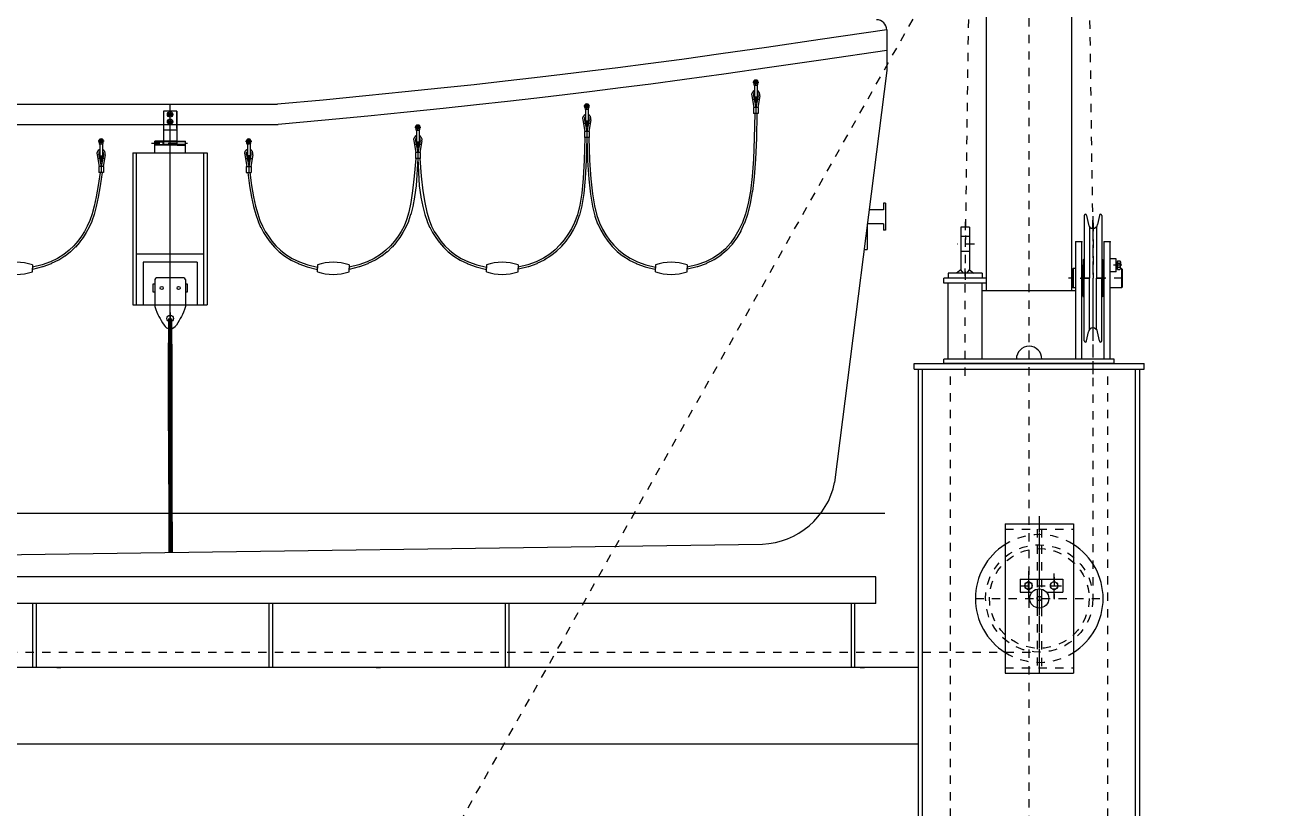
# Model space of a CAD drawing. Header units: millimetres. Extents: x -4 to 3776, y -4 to 4079.
# Drawn here: x 328.24 to 343.21, y 512.28 to 521.71 of the extents above; entities that cross this region are included whole.
import ezdxf
from ezdxf import colors
from ezdxf.entities.mleader import LeaderData, LeaderLine
from ezdxf.math import Vec2, Vec3

# ---------------------------------------------------------------- set-up
doc = ezdxf.new("R2010")
doc.units = ezdxf.units.MM
for name, pattern in [('ACAD_ISO02W100', [15, 12, -3]), ('ACAD_ISO04W100', [30, 24, -3, 0, -3]), ('CEN1', [2, 1, -0.4, 0.2, -0.4]), ('CENTER', [2, 1.25, -0.25, 0.25, -0.25]), ('DASHED', [0.75, 0.5, -0.25])]:
    doc.linetypes.add(name, pattern=pattern)
for name, color, linetype in [('01-equipment', 3, 'Continuous'), ('03-input', 3, 'Continuous'), ('05-center', 6, 'CEN1'), ('06-text', 2, 'Continuous'), ('BK_kedu', 255, 'Continuous')]:
    doc.layers.add(name, color=color, linetype=linetype)
doc.styles.get("Standard").update_dxf_attribs({"font": 'arial.ttf'})

# ---------------------------------------------------------------- blocks, each defined once
blk = doc.blocks.new('GB5783$BOLTS$12X60-2')
at = {"layer": '03-input', "color": 3, "linetype": 'Continuous'}
blk.add_lwpolyline([(-8.7, 5), (-8.7, -5), (0, -10), (8.7, -5), (8.7, 5), (0, 10)], close=True, dxfattribs=at)
blk.add_circle((0, 0), 8.67, dxfattribs=at)
blk = doc.blocks.new('A$C287012DC')
at = {"layer": '03-input', "color": 3, "linetype": 'Continuous'}
for p, q in [((70, 370.8), (70, 20.8)), ((70, 370.8), (230, 370.8)), ((230, 370.8), (230, 20.8)), ((105, 240.8), (205, 240.8)), ((105, 240.8), (105, 210.8)), ((205, 240.8), (205, 210.8)), ((105, 210.8), (133.2, 210.8)), ((125, 219.2), (125, 232.3)), ((145, 217.7), (145, 173.8)), ((155, 217.7), (155, 173.8)), ((166.8, 210.8), (205, 210.8)), ((178.4, 225.8), (191.6, 225.8)), ((70, 20.8), (230, 20.8)), ((70, 20.8), (230, 20.8))]:
    blk.add_line(p, q, dxfattribs=at)
at = {"layer": '03-input', "color": 3, "linetype": 'DASHED'}
for p, q in [((70, 358.8), (230, 358.8)), ((145, 358.8), (145, 217.7)), ((155, 358.8), (155, 217.7)), ((155, 206.1), (155, 201.9)), ((145, 174.6), (145, 32.8)), ((155, 173.8), (155, 32.8)), ((70, 32.8), (230, 32.8)), ((70, 32.8), (230, 32.8))]:
    blk.add_line(p, q, dxfattribs=at)
at = {"layer": '03-input', "color": 3, "linetype": 'CENTER'}
for p, q in [((125, 245.8), (125, 194.3)), ((185, 245.8), (185, 194.3))]:
    blk.add_line(p, q, dxfattribs=at)
blk.add_circle((150, 195.8), 126, dxfattribs=at)
at = {"layer": '03-input', "color": 3, "linetype": 'DASHED'}
blk.add_circle((150, 195.8), 117, dxfattribs=at)
at = {"layer": '03-input', "color": 3, "linetype": 'Continuous'}
for radius in [22.5, 5]:
    blk.add_circle((150, 195.8), radius, dxfattribs=at)
for start, end in [(122.231, 237.769), (302.231, 57.769)]:
    blk.add_arc((150, 195.8), 150, start, end, dxfattribs=at)
at = {"layer": '03-input', "color": 3, "linetype": 'DASHED'}
for start, end in [(57.769, 122.231), (237.769, 302.231)]:
    blk.add_arc((150, 195.8), 150, start, end, dxfattribs=at)
at = {"layer": '05-center'}
for p, q in [((150, 389.2), (150, 0)), ((150, 370.8), (150, 20.8)), ((185, 195.8), (185, 265)), ((125, 260.2), (125, 195.8)), ((105, 225.8), (205, 225.8)), ((0, 195.8), (300, 195.8))]:
    blk.add_line(p, q, dxfattribs=at)
at = {"layer": '03-input', "color": 3, "linetype": 'Continuous'}
for p in [(124.8, 226), (184.7, 226)]:
    blk.add_blockref('GB5783$BOLTS$12X60-2', p, dxfattribs=at)
blk = doc.blocks.new('GB93$WASHERS$12-1')
at = {"layer": '03-input', "color": 3, "linetype": 'Continuous'}
for p, q in [((7.65, 3.1), (-7.65, 3.1)), ((-7.65, 3.1), (-7.65, 0)), ((-7.65, 0), (7.65, 0)), ((0, 0), (-1.586, 3.1)), ((0, 3.1), (1.586, 0)), ((7.65, 0), (7.65, 3.1))]:
    blk.add_line(p, q, dxfattribs=at)
blk = doc.blocks.new('艇架正视')
at = {"linetype": 'CEN1', "ltscale": 2}
blk.add_line((2821.6, 674.5), (5381.5, 5211.3), dxfattribs=at)
at = {"layer": '03-input', "color": 3, "linetype": 'Continuous'}
for p, q in [((5400, 4300), (5400, 5780)), ((5600, 4300), (5600, 5780)), ((5629, 4477), (5629, 4330)), ((5635, 4477.4), (5639.1, 4456.3)), ((5665, 4477.4), (5660.8, 4455.8)), ((5671, 4477), (5671, 4330)), ((5360, 4450), (5340, 4450)), ((5340, 4450), (5340, 4349.2)), ((5360, 4450), (5360, 4349.2)), ((5642, 4450.5), (5642, 4330)), ((5658, 4450.5), (5658, 4330)), ((5624, 4415), (5610, 4415)), ((5610, 4140), (5610, 4415)), ((5624, 4140), (5624, 4415)), ((5690, 4415), (5676, 4415)), ((5676, 4140), (5676, 4415)), ((5690, 4140), (5690, 4415)), ((5601.1, 4350.5), (5603.1, 4352.5)), ((5601.1, 4309.5), (5601.1, 4350.5)), ((5610, 4352.5), (5603.1, 4352.5)), ((5603.1, 4352.5), (5603.1, 4307.5)), ((5626, 4352.5), (5624, 4352.5)), ((5626, 4361), (5627, 4361)), ((5626, 4330), (5626, 4361)), ((5627, 4373), (5629, 4375)), ((5627, 4373), (5627, 4330)), ((5673, 4373), (5671, 4375)), ((5673, 4373), (5673, 4330)), ((5673, 4361), (5674, 4361)), ((5674, 4330), (5674, 4361)), ((5676, 4352.5), (5674, 4352.5)), ((5704.1, 4375.5), (5690, 4375.5)), ((5704.1, 4345), (5704.1, 4375.5)), ((5706.6, 4366.5), (5704.1, 4366.5)), ((5706.6, 4354.5), (5704.1, 4354.5)), ((5706.6, 4352.5), (5704.1, 4352.5)), ((5706.6, 4352.2), (5706.6, 4368.8)), ((5707.2, 4368.8), (5706.6, 4368.8)), ((5707.2, 4352.2), (5706.6, 4352.2)), ((5707.2, 4370.5), (5707.2, 4360.5)), ((5707.2, 4370.5), (5713.3, 4370.5)), ((5707.2, 4365.5), (5713.3, 4365.5)), ((5707.2, 4350.5), (5707.2, 4360.5)), ((5707.2, 4355.5), (5713.3, 4355.5)), ((5707.2, 4350.5), (5713.3, 4350.5)), ((5717.1, 4352.5), (5714.6, 4352.5)), ((5714.7, 4368), (5714.7, 4360.5)), ((5714.7, 4353), (5714.7, 4360.5)), ((5717.1, 4352.5), (5717.1, 4307.5)), ((5717.1, 4352.5), (5719.1, 4350.5)), ((5719.1, 4309.5), (5719.1, 4350.5)), ((5300, 4318), (5300, 4330)), ((5400, 4330), (5300, 4330)), ((5310, 4342), (5310, 4330)), ((5390, 4342), (5310, 4342)), ((5390, 4330), (5310, 4330)), ((5340, 4349.3), (5329.5, 4342)), ((5346, 4342), (5340, 4349.2)), ((5354, 4342), (5360, 4349.2)), ((5360, 4349.3), (5370.5, 4342)), ((5390, 4342), (5390, 4330)), ((5400, 4318), (5400, 4330)), ((5626, 4330), (5626, 4299)), ((5627, 4287), (5627, 4330)), ((5629, 4183), (5629, 4330)), ((5642, 4209.5), (5642, 4330)), ((5658, 4209.5), (5658, 4330)), ((5671, 4183), (5671, 4330)), ((5673, 4287), (5673, 4330)), ((5674, 4330), (5674, 4299)), ((5704.1, 4345), (5690, 4345)), ((5400, 4318), (5300, 4318)), ((5303.1, 4318), (5302.9, 4317.9)), ((5309.8, 4318), (5310, 4317.8)), ((5310, 4310.8), (5309.9, 4310.7)), ((5310, 4140), (5310, 4318)), ((5390, 4140), (5390, 4318)), ((5390, 4310.8), (5390.1, 4310.7)), ((5610, 4300), (5390, 4300)), ((5396.9, 4318), (5397.1, 4317.9)), ((5603.1, 4307.5), (5601.1, 4309.5)), ((5610, 4307.5), (5603.1, 4307.5)), ((5626, 4307.5), (5624, 4307.5)), ((5626, 4299), (5627, 4299)), ((5673, 4299), (5674, 4299)), ((5676, 4307.5), (5674, 4307.5)), ((5717.1, 4307.5), (5690, 4307.5)), ((5719.1, 4309.5), (5717.1, 4307.5)), ((5627, 4287), (5629, 4285)), ((5673, 4287), (5671, 4285)), ((5665, 4182.6), (5660.8, 4204.2)), ((5635, 4182.6), (5639.1, 4203.7)), ((5310, 4147.2), (5309.9, 4147.3)), ((5230, 4130), (5770, 4130)), ((5230, 4116), (5230, 4130)), ((5300, 4130), (5300, 4140)), ((5700, 4140), (5300, 4140)), ((5700, 4130), (5300, 4130)), ((5303.1, 4140), (5302.9, 4140.1)), ((5309.8, 4140), (5310, 4140.2)), ((5669.1, 4140), (5669, 4140.1)), ((5669.5, 4140), (5669.2, 4140.3)), ((5669.8, 4140), (5669.3, 4140.5)), ((5700, 4130), (5700, 4140)), ((5770, 4116), (5770, 4130)), ((5230, 4116), (5770, 4116)), ((5240, 150), (5240, 4116)), ((5250, 2870), (5250, 4116)), ((5750, 2870), (5750, 4116)), ((5760, 150), (5760, 4116)), ((5140, 3629), (360, 3629)), ((5140, 3566), (5140, 3629)), ((5140, 3566), (360, 3566)), ((3160, 3566), (3160, 3416)), ((3168, 3566), (3168, 3416)), ((3714.9, 3566), (3714.9, 3416)), ((3722.9, 3566), (3722.9, 3416)), ((4269.9, 3566), (4269.9, 3416)), ((4277.9, 3566), (4277.9, 3416)), ((5082.1, 3566), (5082.1, 3416)), ((5090.1, 3566), (5090.1, 3416)), ((5240, 3416), (260, 3416)), ((3216.5, 3416), (3226.5, 3416)), ((3966.5, 3416), (3976.5, 3416)), ((5103.5, 3416), (5113.5, 3416)), ((5240, 3236), (260, 3236))]:
    blk.add_line(p, q, dxfattribs=at)
at = {"layer": '03-input', "color": 3, "linetype": 'CENTER'}
for p, q in [((5368, 5717), (5350, 4410)), ((5649.8, 4447), (5631.8, 5717)), ((5650, 4104.9), (5650, 4487.7)), ((5350, 4462.4), (5350, 4324.4)), ((5649.8, 4447), (5649.8, 3580)), ((5650, 4459.8), (5650, 4330)), ((5371.5, 4410), (5331.8, 4410)), ((5350, 4101), (5350, 4352.3)), ((5717.4, 4360.5), (5686, 4360.5)), ((5719.1, 4330), (5592.4, 4330)), ((5619.9, 4330), (5680.6, 4330)), ((5619.9, 4330), (5680.6, 4330)), ((5650, 4202), (5650, 4330)), ((1661, 3452), (5518.8, 3452))]:
    blk.add_line(p, q, dxfattribs=at)
at = {"layer": '03-input', "color": 3, "linetype": 'DASHED'}
for p, q in [((5360, 4427.5), (5340, 4427.5)), ((5360, 4392.5), (5340, 4392.5)), ((5315, 2870), (5315, 4116)), ((5685, 2870), (5685, 4116))]:
    blk.add_line(p, q, dxfattribs=at)
at = {"layer": '03-input', "color": 3, "linetype": 'Continuous'}
for centre, radius, start, end in [((5632, 4477), 3, 7.3754, 180), ((5668, 4477), 3, 0, 172.6246), ((5650, 4458), 11, 188.6875, 349.5065), ((5711.7, 4368), 2.92, 301.1245, 58.8755), ((5705.1, 4360.5), 9.58, 328.4851, 31.5149), ((5711.7, 4353), 2.92, 301.1245, 58.8755), ((5650, 4202), 11, 10.4935, 171.3125), ((5632, 4183), 3, 180, 352.6246), ((5668, 4183), 3, 187.3754, 0), ((5500, 4140), 30, 0, 180)]:
    blk.add_arc(centre, radius, start, end, dxfattribs=at)
at = {"layer": '03-input', "color": 3, "linetype": 'ByBlock'}
for p in [(5610, 4415), (5624, 4415), (5624, 4415), (5676, 4415), (5676, 4415), (5690, 4415)]:
    blk.add_point(p, dxfattribs=at)
at = {"layer": '03-input', "color": 3, "linetype": 'Continuous'}
blk.add_point((5707.2, 4360.5), dxfattribs=at)
at = {"layer": '05-center', "ltscale": 2}
blk.add_line((5500, -150.1), (5500, 5905.5), dxfattribs=at)
at = {"layer": '03-input', "color": 3, "linetype": 'Continuous', "xscale": -1, "rotation": 270}
blk.add_blockref('GB93$WASHERS$12-1', (5704.1, 4360.5), dxfattribs=at)
at = {"layer": '03-input', "color": 3, "linetype": 'Continuous'}
blk.add_blockref('A$C287012DC', (5373.8, 3382.2), dxfattribs=at)
blk = doc.blocks.new('A$C732F67CB')
at = {"layer": '03-input', "color": 0, "linetype": 'Continuous'}
for p, q in [((3958.2, 560.1), (3940.1, 560.1)), ((3944.2, 552.1), (3954.1, 552.1)), ((3949.2, 550.3), (3949.2, 568.4)), ((3937.3, 520.2), (3943.2, 485.8)), ((3942.5, 520.4), (3949.2, 485.8)), ((3944.2, 517.1), (3954.1, 517.1)), ((3945.2, 550.4), (3945.2, 518.8)), ((3955.8, 520.4), (3949.2, 485.8)), ((3949.2, 499.3), (3949.2, 517.4)), ((3953.2, 550.3), (3953.2, 518.8)), ((3961, 520.2), (3955.2, 485.8)), ((3458.2, 489.3), (3440.1, 489.3)), ((3444.2, 481.3), (3454.1, 481.3)), ((3445.2, 479.6), (3445.2, 448)), ((3449.2, 479.5), (3449.2, 497.6)), ((3453.2, 479.5), (3453.2, 448)), ((3958.2, 509.1), (3940.1, 509.1)), ((3956.3, 485.8), (3942, 485.8)), ((3942, 485.8), (3942, 467.8)), ((3949.2, 485.8), (3949.2, 467.8)), ((3956.3, 485.8), (3956.3, 467.8)), ((3437.3, 449.4), (3443.2, 415)), ((3442.5, 449.6), (3449.2, 415)), ((3444.2, 446.3), (3454.1, 446.3)), ((3455.8, 449.6), (3449.2, 415)), ((3449.2, 428.5), (3449.2, 446.6)), ((3461, 449.4), (3455.2, 415)), ((3956.3, 467.8), (3942, 467.8)), ((2958.2, 427), (2940.1, 427)), ((2944.2, 419), (2954.1, 419)), ((2945.2, 417.2), (2945.2, 385.7)), ((2949.2, 417.2), (2949.2, 435.3)), ((2953.2, 417.1), (2953.2, 385.7)), ((3458.2, 438.3), (3440.1, 438.3)), ((3442, 415), (3442, 397)), ((3456.3, 415), (3442, 415)), ((3449.2, 415), (3449.2, 397)), ((3456.3, 415), (3456.3, 397)), ((2021.2, 385.9), (2003.1, 385.9)), ((2007.2, 377.9), (2017.1, 377.9)), ((2008.1, 376.2), (2008.1, 344.6)), ((2012.1, 376.2), (2012.1, 394.2)), ((2016.1, 376.1), (2016.1, 344.6)), ((2439.8, 385.9), (2457.9, 385.9)), ((2453.8, 377.9), (2443.9, 377.9)), ((2444.8, 376.1), (2444.8, 344.6)), ((2448.8, 376.2), (2448.8, 394.2)), ((2452.8, 376.2), (2452.8, 344.6)), ((2937.3, 387.1), (2943.2, 352.7)), ((2958.2, 376), (2940.1, 376)), ((2942.5, 387.3), (2949.2, 352.7)), ((2944.2, 384), (2954.1, 384)), ((2955.8, 387.3), (2949.2, 352.7)), ((2949.2, 366.2), (2949.2, 384.3)), ((2961, 387.1), (2955.2, 352.7)), ((3456.3, 397), (3442, 397)), ((2000.3, 346), (2006.1, 311.6)), ((2021.2, 334.9), (2003.1, 334.9)), ((2005.5, 346.2), (2012.1, 311.6)), ((2007.2, 342.9), (2017.1, 342.9)), ((2018.8, 346.2), (2012.1, 311.6)), ((2012.1, 325.2), (2012.1, 343.2)), ((2024, 346), (2018.1, 311.6)), ((2437, 346), (2442.8, 311.6)), ((2439.8, 334.9), (2457.9, 334.9)), ((2442.2, 346.2), (2448.8, 311.6)), ((2453.8, 342.9), (2443.9, 342.9)), ((2455.5, 346.2), (2448.8, 311.6)), ((2448.8, 325.2), (2448.8, 343.2)), ((2460.6, 346), (2454.8, 311.6)), ((2942, 352.7), (2942, 334.7)), ((2956.3, 352.7), (2942, 352.7)), ((2956.3, 334.7), (2942, 334.7)), ((2949.2, 352.7), (2949.2, 334.7)), ((2956.3, 352.7), (2956.3, 334.7)), ((2005, 311.6), (2005, 293.6)), ((2019.3, 311.6), (2005, 311.6)), ((2012.1, 311.6), (2012.1, 293.6)), ((2019.3, 311.6), (2019.3, 293.6)), ((2441.7, 311.6), (2456, 311.6)), ((2441.7, 311.6), (2441.7, 293.6)), ((2448.8, 311.6), (2448.8, 293.6)), ((2456, 311.6), (2456, 293.6)), ((2019.3, 293.6), (2005, 293.6)), ((2441.7, 293.6), (2456, 293.6)), ((1809, 20.5), (1809, 10.3)), ((1809, 0), (1809, 10.3)), ((2652, 20.5), (2652, 10.3)), ((2652, 0), (2652, 10.3)), ((2746, 20.5), (2746, 10.3)), ((2746, 0), (2746, 10.3)), ((3152, 20.5), (3152, 10.3)), ((3152, 0), (3152, 10.3)), ((3246, 20.5), (3246, 10.3)), ((3246, 0), (3246, 10.3)), ((3652, 20.5), (3652, 10.3)), ((3652, 0), (3652, 10.3)), ((3746, 20.5), (3746, 10.3)), ((3746, 0), (3746, 10.3))]:
    blk.add_line(p, q, dxfattribs=at)
for points in [[(3946.2, 467.8), (3944.8, 395), (3942.1, 333.3), (3938.2, 281.5), (3933, 238.1), (3926.5, 202), (3918.7, 171.7), (3909.7, 146), (3899.3, 123.5), (3887.6, 103.1), (3874.3, 84.6), (3859.2, 68), (3842, 53.2), (3822.3, 40.4), (3800, 29.5), (3774.6, 20.4), (3746, 13.3)], [(3443.2, 397), (3441.7, 330.5), (3438.7, 276.1), (3434.2, 232), (3428.4, 196.7), (3421.3, 168.5), (3413, 145.8), (3403.7, 126.9), (3393.4, 110.2), (3382.1, 94.3), (3369.6, 79.2), (3355.5, 64.9), (3339.3, 51.8), (3320.6, 39.9), (3299.1, 29.4), (3274.4, 20.4), (3246, 13.3)], [(3454.8, 397), (3457.5, 329.5), (3461.2, 274.4), (3466, 230), (3471.9, 194.7), (3478.8, 166.6), (3486.7, 144.2), (3495.7, 125.6), (3505.6, 109.3), (3516.5, 93.7), (3528.8, 78.8), (3542.7, 64.7), (3558.8, 51.7), (3577.4, 39.8), (3598.9, 29.3), (3623.6, 20.4), (3652, 13.3)], [(2943.2, 334.7), (2938.5, 282.3), (2933.6, 239.3), (2928.2, 204.4), (2922.3, 176.3), (2915.7, 153.7), (2908.3, 135.1), (2900, 119.3), (2890.8, 104.8), (2880.4, 90.7), (2868.5, 76.9), (2854.9, 63.6), (2839, 51.1), (2820.5, 39.6), (2799.1, 29.3), (2774.4, 20.4), (2746, 13.3)], [(2954.8, 334.7), (2959.4, 282.3), (2964.4, 239.3), (2969.8, 204.4), (2975.7, 176.3), (2982.3, 153.7), (2989.7, 135.1), (2997.9, 119.3), (3007.2, 104.8), (3017.6, 90.7), (3029.4, 76.9), (3043.1, 63.6), (3059, 51.1), (3077.5, 39.6), (3098.9, 29.3), (3123.6, 20.4), (3152, 13.3)], [(2009.1, 293.6), (2003.5, 254.7), (1997.8, 222), (1991.9, 194.4), (1985.6, 171.2), (1978.8, 151.5), (1971.3, 134.5), (1963, 119.2), (1953.8, 104.8), (1943.4, 90.7), (1931.5, 76.9), (1917.8, 63.6), (1901.9, 51.1), (1883.5, 39.6), (1862.1, 29.3), (1837.4, 20.4), (1809, 13.3)], [(2451.8, 293.6), (2457.4, 254.7), (2463.1, 222), (2469.1, 194.4), (2475.4, 171.2), (2482.2, 151.5), (2489.6, 134.5), (2497.9, 119.2), (2507.2, 104.8), (2517.6, 90.7), (2529.4, 76.9), (2543.1, 63.6), (2559, 51.1), (2577.5, 39.6), (2598.9, 29.3), (2623.6, 20.4), (2652, 13.3)]]:
    blk.add_lwpolyline(points, dxfattribs=at)
for points in [[(3952.2, 467.7), (3950.8, 394.9, -0.006036), (3950.8, 394.7), (3948.1, 333, -0.00819), (3948.1, 332.8), (3944.2, 281, -0.011019), (3944.2, 280.7), (3939, 237.4, -0.014535), (3938.9, 237.1), (3932.4, 200.9, -0.018436), (3932.3, 200.5), (3924.5, 170.2, -0.021811), (3924.4, 169.7), (3915.3, 144, -0.02309), (3915.1, 143.5), (3904.8, 120.9, -0.022355), (3904.5, 120.5), (3892.8, 100.1, -0.025376), (3892.5, 99.6), (3879.2, 81.1, -0.029126), (3878.8, 80.5), (3863.7, 63.9, -0.031541), (3863.1, 63.4), (3845.9, 48.7, -0.032104), (3845.3, 48.2), (3825.6, 35.4, -0.030759), (3825, 35), (3802.6, 24.1, -0.027953), (3802, 23.8), (3776.6, 14.8, -0.024369), (3776.1, 14.6), (3747.5, 7.5)], [(3449.2, 396.9), (3447.7, 330.4, -0.008392), (3447.7, 330.2), (3444.7, 275.8, -0.011517), (3444.7, 275.5), (3440.2, 231.4, -0.015685), (3440.2, 231.1), (3434.3, 195.8, -0.020729), (3434.2, 195.3), (3427.1, 167.1, -0.025522), (3426.9, 166.5), (3418.7, 143.7, -0.027434), (3418.4, 143.1), (3409.1, 124.2, -0.023388), (3408.8, 123.7), (3398.5, 107, -0.016134), (3398.3, 106.7), (3387, 90.8, -0.018449), (3386.8, 90.5), (3374.3, 75.3, -0.023056), (3373.9, 74.9), (3359.7, 60.7, -0.026513), (3359.3, 60.3), (3343.1, 47.1, -0.028386), (3342.5, 46.7), (3323.9, 34.8, -0.028517), (3323.3, 34.5), (3301.8, 24, -0.027124), (3301.2, 23.7), (3276.4, 14.8, -0.024697), (3275.9, 14.6), (3247.5, 7.5)], [(3448.8, 396.8), (3451.5, 329.2, 0.007189), (3451.5, 329.1), (3455.2, 274, 0.010118), (3455.2, 273.7), (3460, 229.4, 0.014158), (3460.1, 229), (3466, 193.7, 0.019273), (3466.1, 193.2), (3473, 165.2, 0.024509), (3473.2, 164.6), (3481.1, 142.2, 0.027218), (3481.3, 141.6), (3490.3, 123, 0.023889), (3490.5, 122.5), (3500.4, 106.2, 0.016856), (3500.7, 105.8), (3511.6, 90.3, 0.019078), (3511.9, 89.9), (3524.1, 75, 0.023512), (3524.5, 74.6), (3538.5, 60.5, 0.026771), (3539, 60.1), (3555, 47, 0.028467), (3555.6, 46.6), (3574.2, 34.8, 0.028482), (3574.8, 34.4), (3596.2, 24, 0.027049), (3596.8, 23.7), (3621.6, 14.8, 0.024644), (3622.1, 14.6), (3650.5, 7.5)], [(2949.2, 334.7), (2944.5, 254, -0.007877), (2944.5, 253.9), (2939.5, 221.1, -0.010812), (2939.5, 220.8), (2934.1, 193.3, -0.014384), (2934, 192.9), (2928.1, 169.7, -0.018175), (2927.9, 169.3), (2921.3, 149.6, -0.021165), (2921.2, 149.1), (2913.8, 132.1, -0.021867), (2913.6, 131.6), (2905.3, 116.3, -0.019216), (2905.1, 115.9), (2895.8, 101.6, -0.015623), (2895.6, 101.3), (2885.2, 87.2, -0.018652), (2885, 86.8), (2873.1, 73, -0.022779), (2872.7, 72.6), (2859, 59.3, -0.025731), (2858.6, 58.9), (2842.7, 46.4, -0.027278), (2842.1, 46), (2823.7, 34.5, -0.02738), (2823.1, 34.2), (2801.7, 23.9, -0.026241), (2801.1, 23.6), (2776.4, 14.8, -0.024236), (2775.9, 14.6), (2746, 7.1)], [(2948.8, 334.7), (2953.5, 254, 0.007877), (2953.5, 253.9), (2958.5, 221.1, 0.010812), (2958.5, 220.8), (2963.9, 193.3, 0.014384), (2964, 192.9), (2969.9, 169.7, 0.018175), (2970, 169.3), (2976.6, 149.6, 0.021165), (2976.8, 149.1), (2984.2, 132.1, 0.021867), (2984.4, 131.6), (2992.7, 116.3, 0.019216), (2992.9, 115.9), (3002.1, 101.6, 0.015623), (3002.4, 101.3), (3012.7, 87.2, 0.018652), (3013, 86.8), (3024.9, 73, 0.022779), (3025.3, 72.6), (3039, 59.3, 0.025731), (3039.4, 58.9), (3055.3, 46.4, 0.027278), (3055.9, 46), (3074.3, 34.5, 0.02738), (3074.9, 34.2), (3096.3, 23.9, 0.026241), (3096.9, 23.6), (3121.6, 14.8, 0.024236), (3122.1, 14.6), (3152, 7.1)], [(2015.2, 293.6), (2009.5, 253.9, -0.007145), (2009.4, 253.7), (2003.7, 220.9, -0.009924), (2003.7, 220.7), (1997.8, 193.1, -0.013344), (1997.7, 192.8), (1991.4, 169.6, -0.017039), (1991.3, 169.2), (1984.5, 149.6, -0.02007), (1984.3, 149.1), (1976.8, 132.1, -0.021014), (1976.6, 131.6), (1968.3, 116.3, -0.018769), (1968.1, 115.9), (1958.8, 101.6, -0.01555), (1958.6, 101.3), (1948.2, 87.2, -0.018652), (1947.9, 86.8), (1936.1, 73, -0.022779), (1935.7, 72.6), (1922, 59.3, -0.025731), (1921.6, 58.9), (1905.7, 46.4, -0.027278), (1905.1, 46), (1886.7, 34.5, -0.02738), (1886.1, 34.2), (1864.7, 23.9, -0.026241), (1864.1, 23.6), (1839.4, 14.8, -0.024236), (1838.8, 14.6), (1809, 7.1)], [(2445.8, 293.6), (2451.5, 253.9, 0.007145), (2451.5, 253.7), (2457.2, 220.9, 0.009924), (2457.3, 220.7), (2463.2, 193.1, 0.013344), (2463.3, 192.8), (2469.6, 169.6, 0.017039), (2469.7, 169.2), (2476.5, 149.6, 0.02007), (2476.7, 149.1), (2484.2, 132.1, 0.021014), (2484.4, 131.6), (2492.7, 116.3, 0.018769), (2492.9, 115.9), (2502.1, 101.6, 0.01555), (2502.4, 101.3), (2512.7, 87.2, 0.018652), (2513, 86.8), (2524.9, 73, 0.022779), (2525.3, 72.6), (2539, 59.3, 0.025731), (2539.4, 58.9), (2555.3, 46.4, 0.027278), (2555.9, 46), (2574.3, 34.5, 0.02738), (2574.9, 34.2), (2596.3, 23.9, 0.026241), (2596.9, 23.6), (2621.6, 14.8, 0.024236), (2622.1, 14.6), (2652, 7.1)]]:
    blk.add_lwpolyline(points, format="xyb", dxfattribs=at)
for centre, radius in [((3949.2, 560.1), 5), ((3949.2, 560.1), 3), ((3449.2, 489.3), 5), ((3449.2, 489.3), 3), ((3949.2, 509.1), 3), ((2949.2, 427), 5), ((2949.2, 427), 3), ((3449.2, 438.3), 3), ((2012.1, 385.9), 5), ((2012.1, 385.9), 3), ((2448.8, 385.9), 5), ((2448.8, 385.9), 3), ((2949.2, 376), 3), ((2012.1, 334.9), 3), ((2448.8, 334.9), 3)]:
    blk.add_circle(centre, radius, dxfattribs=at)
for centre, radius, start, end in [((3960.2, 558.8), 17.6, 160.8858, 202.0979), ((3960.2, 558.8), 17.6, 160.8858, 202.0979), ((3946.4, 563.6), 3, 108.6487, 160.8858), ((3946.4, 563.6), 3, 108.6487, 160.8858), ((3943.2, 550.4), 2, 0, 67.9757), ((3949.2, 555.5), 11.6, 71.3513, 108.6487), ((3949.2, 555.5), 11.6, 71.3513, 108.6487), ((3951.9, 563.6), 3, 19.1142, 71.3513), ((3955.2, 550.4), 2, 112.0243, 180), ((3938.1, 558.8), 17.6, 337.9021, 19.1142), ((3938.1, 558.8), 17.6, 337.9021, 19.1142), ((3949.2, 524), 12.4, 108.8141, 197.7676), ((3949.2, 523.5), 7.31, 123.1597, 204.5976), ((3960.2, 510.3), 17.6, 157.9021, 162.4693), ((3960.2, 510.3), 17.6, 157.9021, 162.4693), ((3943.2, 518.8), 2, 292.0243, 0), ((3949.2, 524), 12.4, 342.2324, 71.1859), ((3949.2, 523.5), 7.31, 335.4024, 56.8403), ((3955.2, 518.8), 2, 180, 247.9757), ((3938.1, 510.3), 17.6, 17.5307, 22.0979), ((3460.2, 488), 17.6, 160.8858, 202.0979), ((3460.2, 488), 17.6, 160.8858, 202.0979), ((3446.4, 492.8), 3, 108.6487, 160.8858), ((3446.4, 492.8), 3, 108.6487, 160.8858), ((3443.2, 479.6), 2, 0, 67.9757), ((3449.2, 484.7), 11.6, 71.3513, 108.6487), ((3449.2, 484.7), 11.6, 71.3513, 108.6487), ((3451.9, 492.8), 3, 19.1142, 71.3513), ((3455.2, 479.6), 2, 112.0243, 180), ((3438.1, 488), 17.6, 337.9021, 19.1142), ((3438.1, 488), 17.6, 337.9021, 19.1142), ((3949.2, 509.1), 5, 17.7251, 162.2749), ((3949.2, 509.1), 5, 219.4752, 320.5248), ((3949.2, 513.6), 11.6, 253.867, 286.133), ((3449.2, 453.2), 12.4, 108.8141, 197.7676), ((3449.2, 452.6), 7.31, 123.1597, 204.5976), ((3460.2, 439.5), 17.6, 157.9021, 162.4693), ((3460.2, 439.5), 17.6, 157.9021, 162.4693), ((3443.2, 448), 2, 292.0243, 0), ((3449.2, 438.3), 5, 17.7251, 162.2749), ((3449.2, 453.2), 12.4, 342.2324, 71.1859), ((3449.2, 452.6), 7.31, 335.4024, 56.8403), ((3455.2, 448), 2, 180, 247.9757), ((3438.1, 439.5), 17.6, 17.5307, 22.0979), ((2960.2, 425.7), 17.6, 160.8858, 202.0979), ((2960.2, 425.7), 17.6, 160.8858, 202.0979), ((2946.4, 430.5), 3, 108.6487, 160.8858), ((2946.4, 430.5), 3, 108.6487, 160.8858), ((2943.2, 417.2), 2, 0, 67.9757), ((2949.2, 422.4), 11.6, 71.3513, 108.6487), ((2949.2, 422.4), 11.6, 71.3513, 108.6487), ((2951.9, 430.5), 3, 19.1142, 71.3513), ((2955.2, 417.2), 2, 112.0243, 180), ((2938.1, 425.7), 17.6, 337.9021, 19.1142), ((2938.1, 425.7), 17.6, 337.9021, 19.1142), ((3449.2, 438.3), 5, 219.4752, 320.5248), ((3449.2, 442.8), 11.6, 253.867, 286.133), ((2023.2, 384.7), 17.6, 160.8858, 202.0979), ((2023.2, 384.7), 17.6, 160.8858, 202.0979), ((2009.4, 389.4), 3, 108.6487, 160.8858), ((2009.4, 389.4), 3, 108.6487, 160.8858), ((2006.1, 376.2), 2, 0, 67.9757), ((2012.1, 381.3), 11.6, 71.3513, 108.6487), ((2012.1, 381.3), 11.6, 71.3513, 108.6487), ((2014.9, 389.4), 3, 19.1142, 71.3513), ((2018.1, 376.2), 2, 112.0243, 180), ((2001.1, 384.7), 17.6, 337.9021, 19.1142), ((2001.1, 384.7), 17.6, 337.9021, 19.1142), ((2459.9, 384.7), 17.6, 160.8858, 202.0979), ((2459.9, 384.7), 17.6, 160.8858, 202.0979), ((2446.1, 389.4), 3, 108.6487, 160.8858), ((2442.8, 376.2), 2, 0, 67.9757), ((2448.8, 381.3), 11.6, 71.3513, 108.6487), ((2448.8, 381.3), 11.6, 71.3513, 108.6487), ((2451.6, 389.4), 3, 19.1142, 71.3513), ((2451.6, 389.4), 3, 19.1142, 71.3513), ((2454.8, 376.2), 2, 112.0243, 180), ((2437.8, 384.7), 17.6, 337.9021, 19.1142), ((2437.8, 384.7), 17.6, 337.9021, 19.1142), ((2949.2, 390.9), 12.4, 108.8141, 197.7676), ((2949.2, 390.3), 7.31, 123.1597, 204.5976), ((2960.2, 377.2), 17.6, 157.9021, 162.4693), ((2960.2, 377.2), 17.6, 157.9021, 162.4693), ((2943.2, 385.7), 2, 292.0243, 0), ((2949.2, 376), 5, 17.7251, 162.2749), ((2949.2, 376), 5, 219.4752, 320.5248), ((2949.2, 380.5), 11.6, 253.867, 286.133), ((2949.2, 390.9), 12.4, 342.2324, 71.1859), ((2949.2, 390.3), 7.31, 335.4024, 56.8403), ((2955.2, 385.7), 2, 180, 247.9757), ((2938.1, 377.2), 17.6, 17.5307, 22.0979), ((2012.1, 349.8), 12.4, 108.8141, 197.7676), ((2012.1, 349.3), 7.31, 123.1597, 204.5976), ((2023.2, 336.1), 17.6, 157.9021, 162.4693), ((2023.2, 336.1), 17.6, 157.9021, 162.4693), ((2006.1, 344.6), 2, 292.0243, 0), ((2012.1, 334.9), 5, 17.7251, 162.2749), ((2012.1, 334.9), 5, 219.4752, 320.5248), ((2012.1, 349.8), 12.4, 342.2324, 71.1859), ((2012.1, 349.3), 7.31, 335.4024, 56.8403), ((2018.1, 344.6), 2, 180, 247.9757), ((2001.1, 336.1), 17.6, 17.5307, 22.0979), ((2448.8, 349.8), 12.4, 108.8141, 197.7676), ((2448.8, 349.3), 7.31, 123.1597, 204.5976), ((2459.9, 336.1), 17.6, 157.9021, 162.4693), ((2442.8, 344.6), 2, 292.0243, 0), ((2448.8, 334.9), 5, 17.7251, 162.2749), ((2448.8, 334.9), 5, 219.4752, 320.5248), ((2448.8, 349.8), 12.4, 342.2324, 71.1859), ((2448.8, 349.3), 7.31, 335.4024, 56.8403), ((2454.8, 344.6), 2, 180, 247.9757), ((2437.8, 336.1), 17.6, 17.5307, 22.0979), ((2437.8, 336.1), 17.6, 17.5307, 22.0979), ((2012.1, 339.5), 11.6, 253.867, 286.133), ((2448.8, 339.5), 11.6, 253.867, 286.133), ((1762, -119.1), 147.3, 71.3866, 108.6134), ((2699, -119.1), 147.3, 71.3866, 108.6134), ((3199, -119.1), 147.3, 71.3866, 108.6134), ((3699, -119.1), 147.3, 71.3866, 108.6134), ((1762, 139.6), 147.3, 251.3866, 288.6134), ((2699, 139.6), 147.3, 251.3866, 288.6134), ((3199, 139.6), 147.3, 251.3866, 288.6134), ((3699, 139.6), 147.3, 251.3866, 288.6134)]:
    blk.add_arc(centre, radius, start, end, dxfattribs=at)
blk = doc.blocks.new('救生艇侧视')
at = {"layer": '03-input', "color": 0, "linetype": 'Continuous'}
for p, q in [((2950, 1557), (2950, 1437)), ((2950, 1527), (2950, 1437)), ((2950, 1437), (2795.9, 217.9)), ((-2948.1, 1337), (1147.2, 1337)), ((830, 236.4), (830, 1335.5)), ((810, 1316.8), (810, 1216.8)), ((850, 1316.8), (810, 1316.8)), ((850, 1264.9), (850, 1316.8)), ((850, 1316.8), (850, 1216.8)), ((-2950, 1277), (1150, 1277)), ((810, 1261.8), (850, 1261.8)), ((809, 1227.9), (785, 1227.9)), ((851, 1227.9), (785, 1227.9)), ((785, 1193.4), (785, 1227.9)), ((809, 1215.9), (785, 1215.9)), ((809, 1215.9), (809, 1227.9)), ((851, 1215.9), (809, 1215.9)), ((850, 1216.8), (810, 1216.8)), ((851, 1227.9), (875, 1227.9)), ((851, 1215.9), (851, 1227.9)), ((851, 1215.9), (875, 1215.9)), ((875, 1193.4), (875, 1227.9)), ((720, 1193.4), (720, 743.4)), ((720, 1193.4), (940, 1193.4)), ((730, 743.4), (730, 1193.4)), ((930, 743.4), (930, 1193.4)), ((940, 1193.4), (940, 743.4)), ((2946.3, 1044.3), (2940.3, 1044.3)), ((2940.3, 1044.3), (2940.3, 1024.8)), ((2946.3, 1044.3), (2946.3, 964.3)), ((2940.3, 1024.8), (2897.9, 1024.8)), ((2940.3, 983.8), (2892.3, 983.8)), ((2892.3, 983.8), (2892.3, 907)), ((2940.3, 983.8), (2940.3, 964.3)), ((2946.3, 964.3), (2940.3, 964.3)), ((930, 893.4), (730, 893.4)), ((2884.8, 907), (2892.3, 907)), ((2892.3, 907.3), (2892, 907)), ((910, 869.7), (750, 869.7)), ((750, 869.7), (750, 743.4)), ((910, 869.7), (910, 743.4)), ((785, 818.4), (785, 738.4)), ((870, 823.4), (790, 823.4)), ((875, 818.4), (875, 738.4)), ((720, 743.4), (940, 743.4)), ((-3067.6, 127), (2944.5, 127)), ((-1748.9, -24.4), (2582.3, 36.1))]:
    blk.add_line(p, q, dxfattribs=at)
at = {"layer": '03-input', "color": 0, "linetype": 'CENTER', "ltscale": 3}
for p, q in [((839, 1306.8), (821, 1306.8)), ((830, 1297.8), (830, 1315.8)), ((830, 1276.3), (830, 1294.3)), ((839, 1285.3), (821, 1285.3)), ((775.1, 1221.8), (881.2, 1221.8))]:
    blk.add_line(p, q, dxfattribs=at)
at = {"layer": '03-input', "color": 0, "linetype": 'ACAD_ISO02W100', "ltscale": 5}
for p, q in [((785, 1225.8), (809, 1225.8)), ((785, 1217.8), (809, 1217.8)), ((850, 1225.8), (810, 1225.8)), ((850, 1217.8), (810, 1217.8)), ((875, 1225.8), (851, 1225.8)), ((875, 1217.8), (851, 1217.8))]:
    blk.add_line(p, q, dxfattribs=at)
at = {"layer": '03-input', "color": 0, "linetype": 'ACAD_ISO04W100', "ltscale": 0.08}
blk.add_line((830, 720.8), (830, 683.3), dxfattribs=at)
at = {"layer": '03-input', "color": 0, "linetype": 'Continuous'}
for points in [[(2950, 1557), (2753.5, 1528.4), (2594.4, 1505.1), (2459.3, 1485.8), (2344, 1469.7), (2243.9, 1456.3), (2154.7, 1444.7), (2071.8, 1434.5), (1990.9, 1424.7), (1908, 1415), (1821.4, 1405.1), (1729.7, 1394.9), (1631.3, 1384.3), (1525.1, 1373.3), (1409.4, 1361.8), (1283.1, 1349.6), (1147.2, 1337)], [(2950, 1496), (2762.3, 1468.4), (2603, 1445.3), (2467.7, 1426.1), (2352.1, 1410.1), (2251.8, 1396.7), (2162.2, 1385.2), (2079.1, 1374.9), (1998, 1365.2), (1915, 1355.4), (1828.2, 1345.5), (1736.2, 1335.3), (1637.6, 1324.7), (1531.1, 1313.6), (1415.3, 1302.1), (1288.7, 1289.9), (1150, 1277)], [(785, 780.9), (780, 780.9), (780, 805.9), (785, 805.9)], [(875, 805.9), (880, 805.9), (880, 780.9), (875, 780.9)], [(785, 738.4), (787.9, 729.6), (790.8, 722), (793.8, 715.3), (796.9, 709), (800.1, 703), (803.7, 697), (807.5, 690.6), (811.8, 683.5)], [(875, 738.4), (872.1, 729.6), (869.2, 722.1), (866.2, 715.3), (863.2, 709.1), (859.9, 703.1), (856.4, 697.1), (852.6, 690.8), (848.4, 683.9)]]:
    blk.add_lwpolyline(points, dxfattribs=at)
at = {"layer": '03-input', "color": 0, "linetype": 'Continuous', "const_width": 13.6}
for points in [[(830, 703.4), (829.7, 370.6)], [(830, 703.4), (831.3, 11.6)]]:
    blk.add_lwpolyline(points, dxfattribs=at)
at = {"layer": '03-input', "color": 0, "linetype": 'Continuous'}
for centre, radius in [((830, 1306.8), 8), ((830, 1285.3), 8), ((830, 1306.8), 4.5), ((830, 1285.3), 4.5), ((805, 793.4), 4.5), ((855, 793.4), 4.5), ((830, 703.4), 10)]:
    blk.add_circle(centre, radius, dxfattribs=at)
for centre, radius, start, end in [((2920, 1557), 30, 0, 90), ((790, 818.4), 5, 90, 180), ((870, 818.4), 5, 0, 90), ((830, 694.7), 21.3, 211.4964, 329.5901), ((2572.8, 263.6), 227.8, 272.3862, 348.4136)]:
    blk.add_arc(centre, radius, start, end, dxfattribs=at)
blk.add_blockref('A$C732F67CB', (-1386.4, 841.6), dxfattribs=at)

msp = doc.modelspace()

# ---------------------------------------------------------------- block references
at = {"layer": '01-equipment', "linetype": 'Continuous', "xscale": 0.00406911675591271, "yscale": 0.00406911675591271, "zscale": 0.00406911675591271}
msp.add_blockref('救生艇侧视', (326.613, 515.313), dxfattribs=at)
at = {"layer": '06-text', "linetype": 'Continuous', "xscale": 0.005127087112450015, "yscale": 0.005127087112450015, "zscale": 0.005127087112450015}
msp.add_blockref('艇架正视', (312.133, 496.46), dxfattribs=at)

# ---------------------------------------------------------------- leaders
at = {"layer": 'BK_kedu'}
ml = msp.add_multileader_mtext('Standard', dxfattribs=at)
ml.set_content('', color=256)
ml.set_leader_properties()
ml.build(insert=Vec2(0, 0))
ml.multileader.update_dxf_attribs({"text_right_attachment_type": 6, "dogleg_length": 0.36, "arrow_head_size": 0.18})
ctx = ml.context
ctx.base_point, ctx.char_height, ctx.arrow_head_size, ctx.landing_gap_size, ctx.plane_origin = Vec3(3775.999, 4079.328), 0.18, 0.18, 0.09, Vec3(3774.639, 4079.328)
ctx.right_attachment = 6
notes = []
notes.append((ctx, [(0, (0, 0, 0), (0, 0), (1, 0), 1, [])]))
ctx.mtext.insert, ctx.mtext.flow_direction = Vec3(3776.089, 4079.418), 5
for ctx, leaders in notes:
    for number, flags, end, landing, length, lines in leaders:
        leader = LeaderData()
        leader.index, (leader.has_last_leader_line, leader.has_dogleg_vector, leader.attachment_direction) = number, flags
        leader.last_leader_point, leader.dogleg_vector, leader.dogleg_length = Vec3(end), Vec3(landing), length
        for number, points, colour, breaks in lines:
            line = LeaderLine()
            line.index, line.vertices, line.color, line.breaks = number, Vec3.list(points), colors.encode_raw_color(colour), breaks
            leader.lines.append(line)
        ctx.leaders.append(leader)

doc.saveas('drawing.dxf')
